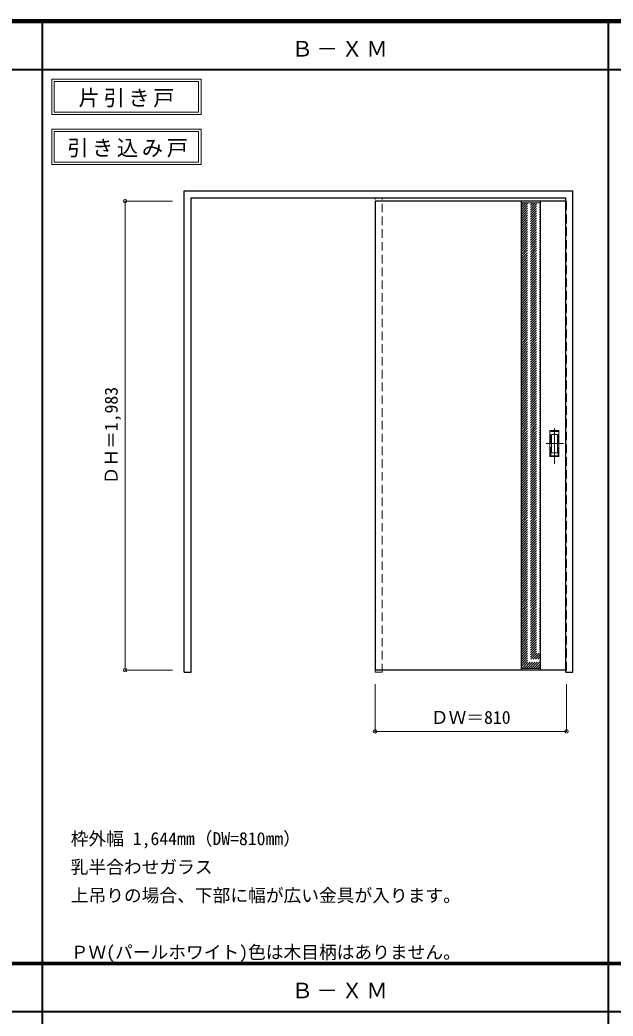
# Model space of a CAD drawing. Units: millimetres, scale not verified. Extents: x -6000 to 5700, y -4307 to 4175.
# Drawn here: x -3011 to -502, y -36 to 4175 of the extents above; entities that cross this region are included whole.
import ezdxf
from ezdxf.enums import TextEntityAlignment as Align

# ---------------------------------------------------------------- set-up
doc = ezdxf.new("R2010")
doc.units = ezdxf.units.MM
doc.header["$LTSCALE"] = 30
doc.header["$PDMODE"] = 32
doc.header["$PDSIZE"] = 15
doc.linetypes.add('CHAIN1', pattern=[8, 5, -1, 1, -1])
doc.linetypes.add('DASHED1', pattern=[1.8, 1.2, -0.6])
for name, color, linetype, lineweight in [('0-2_扉', 4, 'DASHED1', 9), ('0-3_仕上げ', 3, 'Continuous', 25), ('0-4_枠', 3, 'Continuous', 25), ('0-6_引手', 7, 'Continuous', 18), ('0-A_文字', 7, 'Continuous', 18), ('0-B_寸法', 7, 'Continuous', 9), ('0-C_ハッチ', 4, 'DASHED1', 9), ('F-1_枠', 6, 'Continuous', 40)]:
    doc.layers.add(name, color=color, linetype=linetype, lineweight=lineweight)
doc.styles.add('ＭＳ ゴシック', font='')
doc.styles.get('ＭＳ ゴシック').set_extended_font_data('MS Gothic')

msp = doc.modelspace()

# ---------------------------------------------------------------- linework, layer by layer
at = {"layer": '0-2_扉'}
for p, q in [((-1509, 3409.5), (-1509, 3405.5)), ((-702, 3409.5), (-699, 3409.5))]:
    msp.add_line(p, q, dxfattribs=at)
at = {"layer": '0-2_扉', "color": 3, "linetype": 'Continuous', "lineweight": 25}
for p, q in [((-1509, 3409.5), (-1509, 1426.5)), ((-702, 3409.5), (-1509, 3409.5)), ((-702, 1426.5), (-1509, 1426.5))]:
    msp.add_line(p, q, dxfattribs=at)
at = {"layer": '0-2_扉'}
msp.add_lwpolyline([(-702, 1426.5), (-699, 1426.5), (-699, 3409.5)], dxfattribs=at)
at = {"layer": '0-3_仕上げ'}
for p, q in [((-889, 1426.28), (-889, 3409.28)), ((-809, 1426.28), (-809, 3409.28))]:
    msp.add_line(p, q, dxfattribs=at)
at = {"layer": '0-3_仕上げ', "color": 7, "lineweight": 18}
for p, q in [((-889, 3401.28), (-809, 3401.28)), ((-889, 1434.28), (-809, 1434.28))]:
    msp.add_line(p, q, dxfattribs=at)
at = {"layer": '0-4_枠'}
for p, q in [((-2316, 1418), (-2316, 3453)), ((-2316, 3453), (-672, 3453)), ((-672, 1418), (-672, 3453)), ((-2286, 3423), (-702, 3423)), ((-702, 1418), (-702, 3423)), ((-702, 1418), (-672, 1418))]:
    msp.add_line(p, q, dxfattribs=at)
at = {"layer": '0-4_枠', "color": 4, "linetype": 'DASHED1', "lineweight": 9}
for p, q in [((-1509, 1418), (-1509, 3423)), ((-1479, 1418), (-1479, 3423)), ((-1509, 1418), (-1479, 1418))]:
    msp.add_line(p, q, dxfattribs=at)
at = {"layer": '0-4_枠'}
msp.add_lwpolyline([(-2316, 1418), (-2286, 1418), (-2286, 3423)], dxfattribs=at)
at = {"layer": '0-6_引手', "linetype": 'CHAIN1'}
for p, q in [((-750, 2298.77), (-750, 2469.62)), ((-711.93, 2384), (-784.44, 2384))]:
    msp.add_line(p, q, dxfattribs=at)
at = {"layer": '0-6_引手'}
for p, q in [((-731, 2439), (-769, 2439)), ((-769, 2329), (-769, 2439)), ((-737.5, 2423), (-762.5, 2423)), ((-762.5, 2345), (-762.5, 2423)), ((-737.5, 2345), (-737.5, 2423)), ((-731, 2329), (-731, 2439)), ((-731, 2329), (-769, 2329)), ((-737.5, 2345), (-762.5, 2345))]:
    msp.add_line(p, q, dxfattribs=at)
at = {"layer": '0-6_引手', "linetype": 'DASHED1'}
for p, q in [((-766, 2333), (-766, 2435)), ((-734, 2333), (-766, 2333))]:
    msp.add_line(p, q, dxfattribs=at)
msp.add_lwpolyline([(-734, 2333), (-734, 2435), (-766, 2435)], dxfattribs=at)
at = {"layer": '0-A_文字'}
for p, q in [((-2876, 3925), (-2876, 3775)), ((-2866, 3915), (-2866, 3785)), ((-2866, 3915), (-2254.97, 3915)), ((-2254.97, 3915), (-2254.97, 3785)), ((-2876, 3775), (-2244.97, 3775)), ((-2866, 3785), (-2254.97, 3785)), ((-2876, 3713.53), (-2876, 3563.53)), ((-2866, 3703.53), (-2866, 3573.53)), ((-2866, 3703.53), (-2254.97, 3703.53)), ((-2254.97, 3703.53), (-2254.97, 3573.53)), ((-2876, 3563.53), (-2244.97, 3563.53)), ((-2866, 3573.53), (-2254.97, 3573.53))]:
    msp.add_line(p, q, dxfattribs=at)
for points in [[(-2876, 3925), (-2244.97, 3925), (-2244.97, 3775)], [(-2876, 3713.53), (-2244.97, 3713.53), (-2244.97, 3563.53)]]:
    msp.add_lwpolyline(points, dxfattribs=at)
at = {"layer": '0-B_寸法', "color": 4}
for p, q in [((-2566, 3409.5), (-2566, 1426.5)), ((-2566, 3409.5), (-2366, 3409.5)), ((-2566, 1426.5), (-2366, 1426.5)), ((-1509, 1168), (-1509, 1368)), ((-699, 1168), (-699, 1368)), ((-699, 1168), (-1509, 1168))]:
    msp.add_line(p, q, dxfattribs=at)
at = {"layer": '0-B_寸法'}
for p in [(-2566, 3409.5), (-2566, 1426.5), (-1509, 1168), (-699, 1168)]:
    msp.add_point(p, dxfattribs=at)
at = {"layer": '0-C_ハッチ'}
for p, q in [((-889, 3324.17), (-811.89, 3401.28)), ((-889, 3334.07), (-821.79, 3401.28)), ((-889, 3343.97), (-831.69, 3401.28)), ((-889, 3353.87), (-841.59, 3401.28)), ((-889, 3363.77), (-851.49, 3401.28)), ((-889, 3373.67), (-861.39, 3401.28)), ((-889, 3383.57), (-871.29, 3401.28)), ((-889, 3393.47), (-881.19, 3401.28)), ((-889, 3314.27), (-809, 3394.27)), ((-889, 3304.38), (-809, 3384.38)), ((-889, 3294.48), (-809, 3374.48)), ((-889, 3284.58), (-809, 3364.58)), ((-889, 3274.68), (-809, 3354.68)), ((-889, 3264.78), (-809, 3344.78)), ((-889, 3254.88), (-809, 3334.88)), ((-889, 3244.98), (-809, 3324.98)), ((-889, 3235.08), (-809, 3315.08)), ((-889, 3225.18), (-809, 3305.18)), ((-889, 3215.28), (-809, 3295.28)), ((-889, 3205.38), (-809, 3285.38)), ((-889, 3195.48), (-809, 3275.48)), ((-889, 3185.58), (-809, 3265.58)), ((-889, 3175.68), (-809, 3255.68)), ((-889, 3165.78), (-809, 3245.78)), ((-889, 3155.88), (-809, 3235.88)), ((-889, 3145.98), (-809, 3225.98)), ((-889, 3136.08), (-809, 3216.08)), ((-889, 3126.18), (-809, 3206.18)), ((-889, 3116.28), (-809, 3196.28)), ((-889, 3106.39), (-809, 3186.39)), ((-889, 3096.49), (-809, 3176.49)), ((-889, 3086.59), (-809, 3166.59)), ((-889, 3076.69), (-809, 3156.69)), ((-889, 3066.79), (-809, 3146.79)), ((-889, 3056.89), (-809, 3136.89)), ((-889, 3046.99), (-809, 3126.99)), ((-889, 3037.09), (-809, 3117.09)), ((-889, 3027.19), (-809, 3107.19)), ((-889, 3017.29), (-809, 3097.29)), ((-889, 3007.39), (-809, 3087.39)), ((-889, 2997.49), (-809, 3077.49)), ((-889, 2987.59), (-809, 3067.59)), ((-889, 2977.69), (-809, 3057.69)), ((-889, 2967.79), (-809, 3047.79)), ((-889, 2957.89), (-809, 3037.89)), ((-889, 2947.99), (-809, 3027.99)), ((-889, 2938.09), (-809, 3018.09)), ((-889, 2928.19), (-809, 3008.19)), ((-889, 2918.29), (-809, 2998.29)), ((-889, 2908.4), (-809, 2988.4)), ((-889, 2898.5), (-809, 2978.5)), ((-889, 2888.6), (-809, 2968.6)), ((-889, 2878.7), (-809, 2958.7)), ((-889, 2868.8), (-809, 2948.8)), ((-889, 2858.9), (-809, 2938.9)), ((-889, 2849), (-809, 2929)), ((-889, 2839.1), (-809, 2919.1)), ((-889, 2829.2), (-809, 2909.2)), ((-889, 2819.3), (-809, 2899.3)), ((-889, 2809.4), (-809, 2889.4)), ((-889, 2799.5), (-809, 2879.5)), ((-889, 2789.6), (-809, 2869.6)), ((-889, 2779.7), (-809, 2859.7)), ((-889, 2769.8), (-809, 2849.8)), ((-889, 2759.9), (-809, 2839.9)), ((-889, 2750), (-809, 2830)), ((-889, 2740.1), (-809, 2820.1)), ((-889, 2730.2), (-809, 2810.2)), ((-889, 2720.3), (-809, 2800.3)), ((-889, 2710.41), (-809, 2790.41)), ((-889, 2700.51), (-809, 2780.51)), ((-889, 2690.61), (-809, 2770.61)), ((-889, 2680.71), (-809, 2760.71)), ((-889, 2670.81), (-809, 2750.81)), ((-889, 2660.91), (-809, 2740.91)), ((-889, 2651.01), (-809, 2731.01)), ((-889, 2641.11), (-809, 2721.11)), ((-889, 2631.21), (-809, 2711.21)), ((-889, 2621.31), (-809, 2701.31)), ((-889, 2611.41), (-809, 2691.41)), ((-889, 2601.51), (-809, 2681.51)), ((-889, 2591.61), (-809, 2671.61)), ((-889, 2581.71), (-809, 2661.71)), ((-889, 2571.81), (-809, 2651.81)), ((-889, 2561.91), (-809, 2641.91)), ((-889, 2552.01), (-809, 2632.01)), ((-889, 2542.11), (-809, 2622.11)), ((-889, 2532.21), (-809, 2612.21)), ((-889, 2522.31), (-809, 2602.31)), ((-889, 2512.42), (-809, 2592.42)), ((-889, 2502.52), (-809, 2582.52)), ((-889, 2492.62), (-809, 2572.62)), ((-889, 2482.72), (-809, 2562.72)), ((-889, 2472.82), (-809, 2552.82)), ((-889, 2462.92), (-809, 2542.92)), ((-889, 2453.02), (-809, 2533.02)), ((-889, 2443.12), (-809, 2523.12)), ((-889, 2433.22), (-809, 2513.22)), ((-889, 2423.32), (-809, 2503.32)), ((-889, 2413.42), (-809, 2493.42)), ((-889, 2403.52), (-809, 2483.52)), ((-889, 2393.62), (-809, 2473.62)), ((-889, 2383.72), (-809, 2463.72)), ((-889, 2373.82), (-809, 2453.82)), ((-889, 2363.92), (-809, 2443.92)), ((-889, 2354.02), (-809, 2434.02)), ((-889, 2344.12), (-809, 2424.12)), ((-889, 2334.22), (-809, 2414.22)), ((-889, 2324.33), (-809, 2404.33)), ((-889, 2314.43), (-809, 2394.43)), ((-889, 2304.53), (-809, 2384.53)), ((-889, 2294.63), (-809, 2374.63)), ((-889, 2284.73), (-809, 2364.73)), ((-889, 2274.83), (-809, 2354.83)), ((-889, 2264.93), (-809, 2344.93)), ((-889, 2255.03), (-809, 2335.03)), ((-889, 2245.13), (-809, 2325.13)), ((-889, 2235.23), (-809, 2315.23)), ((-889, 2225.33), (-809, 2305.33)), ((-889, 2215.43), (-809, 2295.43)), ((-889, 2205.53), (-809, 2285.53)), ((-889, 2195.63), (-809, 2275.63)), ((-889, 2185.73), (-809, 2265.73)), ((-889, 2175.83), (-809, 2255.83)), ((-889, 2165.93), (-809, 2245.93)), ((-889, 2156.03), (-809, 2236.03)), ((-889, 2146.13), (-809, 2226.13)), ((-889, 2136.23), (-809, 2216.23)), ((-889, 2126.34), (-809, 2206.34)), ((-889, 2116.44), (-809, 2196.44)), ((-889, 2106.54), (-809, 2186.54)), ((-889, 2096.64), (-809, 2176.64)), ((-889, 2086.74), (-809, 2166.74)), ((-889, 2076.84), (-809, 2156.84)), ((-889, 2066.94), (-809, 2146.94)), ((-889, 2057.04), (-809, 2137.04)), ((-889, 2047.14), (-809, 2127.14)), ((-889, 2037.24), (-809, 2117.24)), ((-889, 2027.34), (-809, 2107.34)), ((-889, 2017.44), (-809, 2097.44)), ((-889, 2007.54), (-809, 2087.54)), ((-889, 1997.64), (-809, 2077.64)), ((-889, 1987.74), (-809, 2067.74)), ((-889, 1977.84), (-809, 2057.84)), ((-889, 1967.94), (-809, 2047.94)), ((-889, 1958.04), (-809, 2038.04)), ((-889, 1948.14), (-809, 2028.14)), ((-889, 1938.24), (-809, 2018.24)), ((-889, 1928.35), (-809, 2008.35)), ((-889, 1918.45), (-809, 1998.45)), ((-889, 1908.55), (-809, 1988.55)), ((-889, 1898.65), (-809, 1978.65)), ((-889, 1888.75), (-809, 1968.75)), ((-889, 1878.85), (-809, 1958.85)), ((-889, 1868.95), (-809, 1948.95)), ((-889, 1859.05), (-809, 1939.05)), ((-889, 1849.15), (-809, 1929.15)), ((-889, 1839.25), (-809, 1919.25)), ((-889, 1829.35), (-809, 1909.35)), ((-889, 1819.45), (-809, 1899.45)), ((-889, 1809.55), (-809, 1889.55)), ((-889, 1799.65), (-809, 1879.65)), ((-889, 1789.75), (-809, 1869.75)), ((-889, 1779.85), (-809, 1859.85)), ((-889, 1769.95), (-809, 1849.95)), ((-889, 1760.05), (-809, 1840.05)), ((-889, 1750.15), (-809, 1830.15)), ((-889, 1740.25), (-809, 1820.25)), ((-889, 1730.36), (-809, 1810.36)), ((-889, 1720.46), (-809, 1800.46)), ((-889, 1710.56), (-809, 1790.56)), ((-889, 1700.66), (-809, 1780.66)), ((-889, 1690.76), (-809, 1770.76)), ((-889, 1680.86), (-809, 1760.86)), ((-889, 1670.96), (-809, 1750.96)), ((-889, 1661.06), (-809, 1741.06)), ((-889, 1651.16), (-809, 1731.16)), ((-889, 1641.26), (-809, 1721.26)), ((-889, 1631.36), (-809, 1711.36)), ((-889, 1621.46), (-809, 1701.46)), ((-889, 1611.56), (-809, 1691.56)), ((-889, 1601.66), (-809, 1681.66)), ((-889, 1591.76), (-809, 1671.76)), ((-889, 1581.86), (-809, 1661.86)), ((-889, 1571.96), (-809, 1651.96)), ((-889, 1562.06), (-809, 1642.06)), ((-889, 1552.16), (-809, 1632.16)), ((-889, 1542.26), (-809, 1622.26)), ((-889, 1532.37), (-809, 1612.37)), ((-889, 1522.47), (-809, 1602.47)), ((-889, 1512.57), (-809, 1592.57)), ((-889, 1502.67), (-809, 1582.67)), ((-889, 1492.77), (-809, 1572.77)), ((-889, 1482.87), (-809, 1562.87)), ((-889, 1472.97), (-809, 1552.97)), ((-889, 1463.07), (-809, 1543.07)), ((-889, 1453.17), (-809, 1533.17)), ((-889, 1443.27), (-809, 1523.27)), ((-888.09, 1434.28), (-809, 1513.37)), ((-878.19, 1434.28), (-809, 1503.47)), ((-868.29, 1434.28), (-809, 1493.57)), ((-858.39, 1434.28), (-809, 1483.67)), ((-848.49, 1434.28), (-809, 1473.77)), ((-838.59, 1434.28), (-809, 1463.87)), ((-828.69, 1434.28), (-809, 1453.97)), ((-818.79, 1434.28), (-809, 1444.07))]:
    msp.add_line(p, q, dxfattribs=at)
at = {"layer": 'F-1_枠'}
for p, q in [((-6000, 4175), (5700, 4175)), ((-6000, 4170), (5700, 4170)), ((-2916, -3790), (-2916, 4175)), ((-522, -3790), (-522, 4175)), ((-6000, 4165), (5700, 4165)), ((-6000, 3965), (5700, 3965)), ((-6000, 190.5), (5700, 190.5)), ((-6000, 187.5), (5700, 187.5)), ((-6000, 184.5), (5700, 184.5)), ((-6000, -15.5), (5700, -15.5))]:
    msp.add_line(p, q, dxfattribs=at)

# ---------------------------------------------------------------- texts
at = {"layer": '0-A_文字', "style": 'ＭＳ ゴシック'}
for s, p in [('枠外幅 1,644mm（DW=810mm）', (-2796, 670.5)), ('乳半合わせガラス', (-2796, 550.5)), ('上吊りの場合、下部に幅が広い金具が入ります。', (-2796, 430.5)), ('ＰＷ(パールホワイト)色は木目柄はありません。', (-2796, 190.5))]:
    msp.add_text(s, height=54.99, dxfattribs=at).set_placement(p, align=Align.BOTTOM_LEFT)
at = {"layer": '0-A_文字', "char_height": 65.98, "attachment_point": 7, "style": 'ＭＳ ゴシック'}
for s, insert in [('\\T1.17;Ｂ－ＸＭ', (-1861.5, 4020)), ('\\T1.17;片引き戸', (-2762.98, 3805)), ('\\T1.17;引き込み戸', (-2811.34, 3593.53)), ('\\T1.17;Ｂ－ＸＭ', (-1861.5, 39.5))]:
    msp.add_mtext(s, dxfattribs=dict(at, insert=insert))
at = {"layer": '0-B_寸法', "style": 'ＭＳ ゴシック'}
msp.add_text('ＤＨ＝1,983', height=54.99, rotation=90, dxfattribs=at).set_placement((-2581, 2211.75), align=Align.BOTTOM_LEFT)
msp.add_text('ＤＷ＝810', height=54.99, dxfattribs=at).set_placement((-1272.75, 1183), align=Align.BOTTOM_LEFT)

doc.saveas('drawing.dxf')
